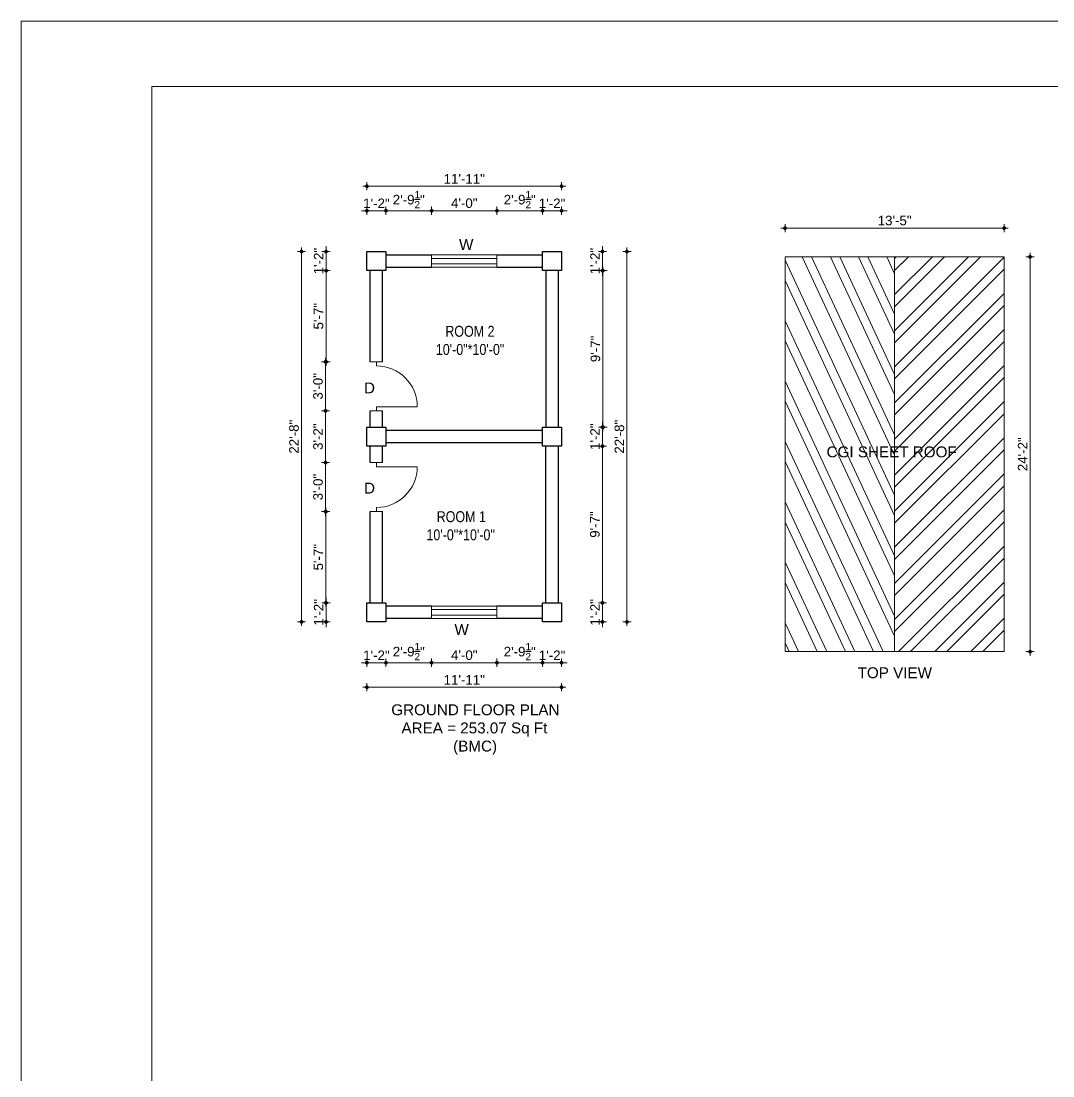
# Model space of a CAD drawing. Header units: inches. Extents: x 352533 to 378079, y -36324 to -23949.
# Drawn here: x 360841 to 361599, y -34891 to -34116 of the extents above; entities that cross this region are included whole.
import ezdxf

# ---------------------------------------------------------------- set-up
doc = ezdxf.new("R2010")
doc.units = ezdxf.units.IN
doc.header["$LTSCALE"] = 2
doc.header["$MEASUREMENT"] = 0
doc.header["$PDMODE"] = 34
doc.linetypes.add('ACAD_ISO02W100', pattern=[15, 12, -3])
doc.layers.get('DEFPOINTS').update_dxf_attribs({"color": 141, "linetype": 'CONTINUOUS'})
for name, color, linetype, lineweight in [('dimension', 160, 'CONTINUOUS', 15), ('DIMENTION', 140, 'CONTINUOUS', 0), ('DIMENTION @ 1', 140, 'CONTINUOUS', 0), ('elev 0.2', 221, 'CONTINUOUS', 20), ('HATCH', 60, 'ACAD_ISO02W100', 13), ('steps', 253, 'CONTINUOUS', 20), ('TEXT', 181, 'CONTINUOUS', 25), ('WINDOW', 5, 'CONTINUOUS', 15)]:
    doc.layers.add(name, color=color, linetype=linetype, lineweight=lineweight)
doc.layers.add('WAll', color=20, linetype='CONTINUOUS')
doc.styles.add('ramon', font='arial.ttf')
doc.styles.get("Standard").update_dxf_attribs({"font": 'ARIALN.TTF'})
doc.dimstyles.new('S8', dxfattribs={"dimtxt": 7, "dimasz": 2, "dimexe": 6, "dimexo": 18, "dimgap": 1.9375, "dimtad": 1, "dimdec": 1, "dimzin": 3, "dimdsep": 46, "dimlunit": 4, "dimtxsty": 'ramon', "dimblk": 'dot 2', "dimcen": 0.09375, "dimse1": 1, "dimse2": 1, "dimclrd": 1, "dimclre": 1, "dimclrt": 256, "dimadec": 0, "dimazin": 0, "dimtfac": 0.75, "dimtdec": 1, "dimtix": 1, "dimtmove": 1, "dimatfit": 3, "dimldrblk": 'DOT', "dimfxl": 1, "dimtolj": 1, "dimtzin": 0, "dimlwd": 9, "dimlwe": 9, "dimarcsym": 0})

# ---------------------------------------------------------------- blocks, each defined once
blk = doc.blocks.new('dot1')
at = {"layer": 'HATCH'}
h = blk.add_hatch(color=256, dxfattribs=at)
edge = h.paths.add_edge_path()
edge.add_arc((0, 0), 1, 0, 360)
for p, q in [((3, 0), (-3, 0)), ((0, 3), (0, -3))]:
    blk.add_line(p, q, dxfattribs=at)
blk.add_circle((0, 0), 1, dxfattribs=at)
blk = doc.blocks.new('dot 2')
at = {"layer": 'HATCH', "xscale": 0.5, "yscale": 0.5, "zscale": 0.5}
blk.add_blockref('dot1', (0, 0), dxfattribs=at)
blk = doc.blocks.new('*D140')
at = {"layer": 'DEFPOINTS', "color": 0, "transparency": 16777216}
for p in [(361094.95, -34557.25), (361108.95, -34557.25), (361108.95, -34587.25)]:
    blk.add_point(p, dxfattribs=at)
at = {"layer": 'elev 0.2', "color": 1, "lineweight": 9, "transparency": 16777216}
for p, q in [((361092.95, -34587.25), (361090.95, -34587.25)), ((361094.95, -34587.25), (361108.95, -34587.25)), ((361110.95, -34587.25), (361112.95, -34587.25))]:
    blk.add_line(p, q, dxfattribs=at)
at = {"layer": 'elev 0.2', "color": 1, "lineweight": 9, "transparency": 16777216, "xscale": 2, "yscale": 2, "zscale": 2}
blk.add_blockref('dot 2', (361094.95, -34587.25), dxfattribs=at)
at = {"layer": 'elev 0.2', "color": 1, "lineweight": 9, "transparency": 16777216, "xscale": 2, "yscale": 2, "zscale": 2, "rotation": 180}
blk.add_blockref('dot 2', (361108.95, -34587.25), dxfattribs=at)
at = {"layer": 'elev 0.2', "transparency": 16777216, "insert": (361101.95, -34581.8), "char_height": 7, "attachment_point": 5, "style": 'ramon'}
blk.add_mtext('\\A1;1\'-2"', dxfattribs=at)
blk = doc.blocks.new('_Dot')
at = {"layer": 'TEXT', "color": 0, "lineweight": -2}
blk.add_line((-0.5, 0), (-1, 0), dxfattribs=at)
at = {"layer": 'TEXT', "color": 0, "const_width": 0.5}
blk.add_lwpolyline([(-0.25, 0, 1), (0.25, 0, 1)], format="xyb", close=True, dxfattribs=at)
blk = doc.blocks.new('*D141')
at = {"layer": 'DEFPOINTS', "color": 0, "transparency": 16777216}
for p in [(361108.95, -34554.75), (361142.45, -34554.75), (361142.45, -34587.25)]:
    blk.add_point(p, dxfattribs=at)
at = {"layer": 'elev 0.2', "color": 1, "lineweight": 9, "transparency": 16777216}
blk.add_line((361110.95, -34587.25), (361140.45, -34587.25), dxfattribs=at)
at = {"layer": 'elev 0.2', "color": 1, "lineweight": 9, "transparency": 16777216, "xscale": 2, "yscale": 2, "zscale": 2, "rotation": 180}
blk.add_blockref('dot 2', (361108.95, -34587.25), dxfattribs=at)
at = {"layer": 'elev 0.2', "color": 1, "lineweight": 9, "transparency": 16777216, "xscale": 2, "yscale": 2, "zscale": 2}
blk.add_blockref('dot 2', (361142.45, -34587.25), dxfattribs=at)
at = {"layer": 'elev 0.2', "transparency": 16777216, "insert": (361125.7, -34579.1), "char_height": 7, "attachment_point": 5, "style": 'ramon'}
blk.add_mtext('\\A1;2\'-9{\\H0.75x;\\S1/2;}"', dxfattribs=at)
blk = doc.blocks.new('*D142')
at = {"layer": 'DEFPOINTS', "color": 0, "transparency": 16777216}
for p in [(361142.45, -34554.75), (361190.45, -34554.75), (361190.45, -34587.25)]:
    blk.add_point(p, dxfattribs=at)
at = {"layer": 'elev 0.2', "color": 1, "lineweight": 9, "transparency": 16777216}
blk.add_line((361144.45, -34587.25), (361188.45, -34587.25), dxfattribs=at)
at = {"layer": 'elev 0.2', "color": 1, "lineweight": 9, "transparency": 16777216, "xscale": 2, "yscale": 2, "zscale": 2, "rotation": 180}
blk.add_blockref('dot 2', (361142.45, -34587.25), dxfattribs=at)
at = {"layer": 'elev 0.2', "color": 1, "lineweight": 9, "transparency": 16777216, "xscale": 2, "yscale": 2, "zscale": 2}
blk.add_blockref('dot 2', (361190.45, -34587.25), dxfattribs=at)
at = {"layer": 'elev 0.2', "transparency": 16777216, "insert": (361166.45, -34581.74), "char_height": 7, "attachment_point": 5, "style": 'ramon'}
blk.add_mtext('\\A1;4\'-0"', dxfattribs=at)
blk = doc.blocks.new('*D143')
at = {"layer": 'DEFPOINTS', "color": 0, "transparency": 16777216}
for p in [(361190.45, -34554.75), (361223.95, -34554.75), (361223.95, -34587.25)]:
    blk.add_point(p, dxfattribs=at)
at = {"layer": 'elev 0.2', "color": 1, "lineweight": 9, "transparency": 16777216}
blk.add_line((361192.45, -34587.25), (361221.95, -34587.25), dxfattribs=at)
at = {"layer": 'elev 0.2', "color": 1, "lineweight": 9, "transparency": 16777216, "xscale": 2, "yscale": 2, "zscale": 2, "rotation": 180}
blk.add_blockref('dot 2', (361190.45, -34587.25), dxfattribs=at)
at = {"layer": 'elev 0.2', "color": 1, "lineweight": 9, "transparency": 16777216, "xscale": 2, "yscale": 2, "zscale": 2}
blk.add_blockref('dot 2', (361223.95, -34587.25), dxfattribs=at)
at = {"layer": 'elev 0.2', "transparency": 16777216, "insert": (361207.2, -34579.1), "char_height": 7, "attachment_point": 5, "style": 'ramon'}
blk.add_mtext('\\A1;2\'-9{\\H0.75x;\\S1/2;}"', dxfattribs=at)
blk = doc.blocks.new('*D144')
at = {"layer": 'DEFPOINTS', "color": 0, "transparency": 16777216}
for p in [(361223.95, -34557.25), (361237.95, -34557.25), (361237.95, -34587.25)]:
    blk.add_point(p, dxfattribs=at)
at = {"layer": 'elev 0.2', "color": 1, "lineweight": 9, "transparency": 16777216}
for p, q in [((361221.95, -34587.25), (361219.95, -34587.25)), ((361223.95, -34587.25), (361237.95, -34587.25)), ((361239.95, -34587.25), (361241.95, -34587.25))]:
    blk.add_line(p, q, dxfattribs=at)
at = {"layer": 'elev 0.2', "color": 1, "lineweight": 9, "transparency": 16777216, "xscale": 2, "yscale": 2, "zscale": 2}
blk.add_blockref('dot 2', (361223.95, -34587.25), dxfattribs=at)
at = {"layer": 'elev 0.2', "color": 1, "lineweight": 9, "transparency": 16777216, "xscale": 2, "yscale": 2, "zscale": 2, "rotation": 180}
blk.add_blockref('dot 2', (361237.95, -34587.25), dxfattribs=at)
at = {"layer": 'elev 0.2', "transparency": 16777216, "insert": (361230.95, -34581.8), "char_height": 7, "attachment_point": 5, "style": 'ramon'}
blk.add_mtext('\\A1;1\'-2"', dxfattribs=at)
blk = doc.blocks.new('*D145')
at = {"layer": 'DEFPOINTS', "color": 0, "transparency": 16777216}
for p in [(361094.95, -34557.25), (361237.95, -34557.25), (361094.95, -34605.25)]:
    blk.add_point(p, dxfattribs=at)
at = {"layer": 'elev 0.2', "color": 1, "lineweight": 9, "transparency": 16777216}
blk.add_line((361235.95, -34605.25), (361096.95, -34605.25), dxfattribs=at)
at = {"layer": 'elev 0.2', "color": 1, "lineweight": 9, "transparency": 16777216, "xscale": 2, "yscale": 2, "zscale": 2, "rotation": 180}
blk.add_blockref('dot 2', (361094.95, -34605.25), dxfattribs=at)
at = {"layer": 'elev 0.2', "color": 1, "lineweight": 9, "transparency": 16777216, "xscale": 2, "yscale": 2, "zscale": 2}
blk.add_blockref('dot 2', (361237.95, -34605.25), dxfattribs=at)
at = {"layer": 'elev 0.2', "transparency": 16777216, "insert": (361166.45, -34599.8), "char_height": 7, "attachment_point": 5, "style": 'ramon'}
blk.add_mtext('\\A1;11\'-11"', dxfattribs=at)
blk = doc.blocks.new('*D146')
at = {"layer": 'DEFPOINTS', "color": 0, "transparency": 16777216}
for p in [(361064.95, -34543.25), (361094.95, -34543.25), (361094.95, -34557.25)]:
    blk.add_point(p, dxfattribs=at)
at = {"layer": 'elev 0.2', "color": 1, "lineweight": 9, "transparency": 16777216}
for p, q in [((361064.95, -34541.25), (361064.95, -34539.25)), ((361064.95, -34557.25), (361064.95, -34543.25)), ((361064.95, -34559.25), (361064.95, -34561.25))]:
    blk.add_line(p, q, dxfattribs=at)
at = {"layer": 'elev 0.2', "color": 1, "lineweight": 9, "transparency": 16777216, "xscale": 2, "yscale": 2, "zscale": 2}
for p, rotation in [((361064.95, -34543.25), 270), ((361064.95, -34557.25), 90)]:
    blk.add_blockref('dot 2', p, dxfattribs=dict(at, rotation=rotation))
at = {"layer": 'elev 0.2', "transparency": 16777216, "insert": (361059.5, -34550.25), "char_height": 7, "attachment_point": 5, "rotation": 90, "style": 'ramon'}
blk.add_mtext('\\A1;1\'-2"', dxfattribs=at)
blk = doc.blocks.new('*D147')
at = {"layer": 'DEFPOINTS', "color": 0, "transparency": 16777216}
for p in [(361064.77, -34476.25), (361097.45, -34476.25), (361097.45, -34543.25)]:
    blk.add_point(p, dxfattribs=at)
at = {"layer": 'elev 0.2', "color": 1, "lineweight": 9, "transparency": 16777216}
blk.add_line((361064.77, -34541.25), (361064.77, -34478.25), dxfattribs=at)
at = {"layer": 'elev 0.2', "color": 1, "lineweight": 9, "transparency": 16777216, "xscale": 2, "yscale": 2, "zscale": 2}
for p, rotation in [((361064.77, -34476.25), 90), ((361064.77, -34543.25), 270)]:
    blk.add_blockref('dot 2', p, dxfattribs=dict(at, rotation=rotation))
at = {"layer": 'elev 0.2', "transparency": 16777216, "insert": (361059.27, -34509.75), "char_height": 7, "attachment_point": 5, "rotation": 90, "style": 'ramon'}
blk.add_mtext('\\A1;5\'-7"', dxfattribs=at)
blk = doc.blocks.new('*D148')
at = {"layer": 'DEFPOINTS', "color": 0, "transparency": 16777216}
for p in [(361064.58, -34440.25), (361097.45, -34440.25), (361097.45, -34476.25)]:
    blk.add_point(p, dxfattribs=at)
at = {"layer": 'elev 0.2', "color": 1, "lineweight": 9, "transparency": 16777216}
blk.add_line((361064.58, -34474.25), (361064.58, -34442.25), dxfattribs=at)
at = {"layer": 'elev 0.2', "color": 1, "lineweight": 9, "transparency": 16777216, "xscale": 2, "yscale": 2, "zscale": 2}
for p, rotation in [((361064.58, -34440.25), 90), ((361064.58, -34476.25), 270)]:
    blk.add_blockref('dot 2', p, dxfattribs=dict(at, rotation=rotation))
at = {"layer": 'elev 0.2', "transparency": 16777216, "insert": (361059.07, -34458.25), "char_height": 7, "attachment_point": 5, "rotation": 90, "style": 'ramon'}
blk.add_mtext('\\A1;3\'-0"', dxfattribs=at)
blk = doc.blocks.new('*D149')
at = {"layer": 'DEFPOINTS', "color": 0, "transparency": 16777216}
for p in [(361064.58, -34402.25), (361097.45, -34402.25), (361097.45, -34440.25)]:
    blk.add_point(p, dxfattribs=at)
at = {"layer": 'elev 0.2', "color": 1, "lineweight": 9, "transparency": 16777216}
blk.add_line((361064.58, -34438.25), (361064.58, -34404.25), dxfattribs=at)
at = {"layer": 'elev 0.2', "color": 1, "lineweight": 9, "transparency": 16777216, "xscale": 2, "yscale": 2, "zscale": 2}
for p, rotation in [((361064.58, -34402.25), 90), ((361064.58, -34440.25), 270)]:
    blk.add_blockref('dot 2', p, dxfattribs=dict(at, rotation=rotation))
at = {"layer": 'elev 0.2', "transparency": 16777216, "insert": (361059.07, -34421.25), "char_height": 7, "attachment_point": 5, "rotation": 90, "style": 'ramon'}
blk.add_mtext('\\A1;3\'-2"', dxfattribs=at)
blk = doc.blocks.new('*D150')
at = {"layer": 'DEFPOINTS', "color": 0, "transparency": 16777216}
for p in [(361064.58, -34366.25), (361097.45, -34366.25), (361097.45, -34402.25)]:
    blk.add_point(p, dxfattribs=at)
at = {"layer": 'elev 0.2', "color": 1, "lineweight": 9, "transparency": 16777216}
blk.add_line((361064.58, -34400.25), (361064.58, -34368.25), dxfattribs=at)
at = {"layer": 'elev 0.2', "color": 1, "lineweight": 9, "transparency": 16777216, "xscale": 2, "yscale": 2, "zscale": 2}
for p, rotation in [((361064.58, -34366.25), 90), ((361064.58, -34402.25), 270)]:
    blk.add_blockref('dot 2', p, dxfattribs=dict(at, rotation=rotation))
at = {"layer": 'elev 0.2', "transparency": 16777216, "insert": (361059.07, -34384.25), "char_height": 7, "attachment_point": 5, "rotation": 90, "style": 'ramon'}
blk.add_mtext('\\A1;3\'-0"', dxfattribs=at)
blk = doc.blocks.new('*D151')
at = {"layer": 'DEFPOINTS', "color": 0, "transparency": 16777216}
for p in [(361064.95, -34299.25), (361097.45, -34299.25), (361097.45, -34366.25)]:
    blk.add_point(p, dxfattribs=at)
at = {"layer": 'elev 0.2', "color": 1, "lineweight": 9, "transparency": 16777216}
blk.add_line((361064.95, -34364.25), (361064.95, -34301.25), dxfattribs=at)
at = {"layer": 'elev 0.2', "color": 1, "lineweight": 9, "transparency": 16777216, "xscale": 2, "yscale": 2, "zscale": 2}
for p, rotation in [((361064.95, -34299.25), 90), ((361064.95, -34366.25), 270)]:
    blk.add_blockref('dot 2', p, dxfattribs=dict(at, rotation=rotation))
at = {"layer": 'elev 0.2', "transparency": 16777216, "insert": (361059.46, -34332.75), "char_height": 7, "attachment_point": 5, "rotation": 90, "style": 'ramon'}
blk.add_mtext('\\A1;5\'-7"', dxfattribs=at)
blk = doc.blocks.new('*D152')
at = {"layer": 'DEFPOINTS', "color": 0, "transparency": 16777216}
for p in [(361064.95, -34285.25), (361094.95, -34285.25), (361094.95, -34299.25)]:
    blk.add_point(p, dxfattribs=at)
at = {"layer": 'elev 0.2', "color": 1, "lineweight": 9, "transparency": 16777216}
for p, q in [((361064.95, -34283.25), (361064.95, -34281.25)), ((361064.95, -34299.25), (361064.95, -34285.25)), ((361064.95, -34301.25), (361064.95, -34303.25))]:
    blk.add_line(p, q, dxfattribs=at)
at = {"layer": 'elev 0.2', "color": 1, "lineweight": 9, "transparency": 16777216, "xscale": 2, "yscale": 2, "zscale": 2}
for p, rotation in [((361064.95, -34285.25), 270), ((361064.95, -34299.25), 90)]:
    blk.add_blockref('dot 2', p, dxfattribs=dict(at, rotation=rotation))
at = {"layer": 'elev 0.2', "transparency": 16777216, "insert": (361059.5, -34292.25), "char_height": 7, "attachment_point": 5, "rotation": 90, "style": 'ramon'}
blk.add_mtext('\\A1;1\'-2"', dxfattribs=at)
blk = doc.blocks.new('*D153')
at = {"layer": 'DEFPOINTS', "color": 0, "transparency": 16777216}
for p in [(361108.95, -34255.25), (361094.95, -34285.25), (361108.95, -34285.25)]:
    blk.add_point(p, dxfattribs=at)
at = {"layer": 'elev 0.2', "color": 1, "lineweight": 9, "transparency": 16777216}
for p, q in [((361092.95, -34255.25), (361090.95, -34255.25)), ((361094.95, -34255.25), (361108.95, -34255.25)), ((361110.95, -34255.25), (361112.95, -34255.25))]:
    blk.add_line(p, q, dxfattribs=at)
at = {"layer": 'elev 0.2', "color": 1, "lineweight": 9, "transparency": 16777216, "xscale": 2, "yscale": 2, "zscale": 2}
blk.add_blockref('dot 2', (361094.95, -34255.25), dxfattribs=at)
at = {"layer": 'elev 0.2', "color": 1, "lineweight": 9, "transparency": 16777216, "xscale": 2, "yscale": 2, "zscale": 2, "rotation": 180}
blk.add_blockref('dot 2', (361108.95, -34255.25), dxfattribs=at)
at = {"layer": 'elev 0.2', "transparency": 16777216, "insert": (361101.95, -34249.8), "char_height": 7, "attachment_point": 5, "style": 'ramon'}
blk.add_mtext('\\A1;1\'-2"', dxfattribs=at)
blk = doc.blocks.new('*D154')
at = {"layer": 'DEFPOINTS', "color": 0, "transparency": 16777216}
for p in [(361142.45, -34255.25), (361108.95, -34287.75), (361142.45, -34287.75)]:
    blk.add_point(p, dxfattribs=at)
at = {"layer": 'elev 0.2', "color": 1, "lineweight": 9, "transparency": 16777216}
blk.add_line((361110.95, -34255.25), (361140.45, -34255.25), dxfattribs=at)
at = {"layer": 'elev 0.2', "color": 1, "lineweight": 9, "transparency": 16777216, "xscale": 2, "yscale": 2, "zscale": 2, "rotation": 180}
blk.add_blockref('dot 2', (361108.95, -34255.25), dxfattribs=at)
at = {"layer": 'elev 0.2', "color": 1, "lineweight": 9, "transparency": 16777216, "xscale": 2, "yscale": 2, "zscale": 2}
blk.add_blockref('dot 2', (361142.45, -34255.25), dxfattribs=at)
at = {"layer": 'elev 0.2', "transparency": 16777216, "insert": (361125.7, -34247.1), "char_height": 7, "attachment_point": 5, "style": 'ramon'}
blk.add_mtext('\\A1;2\'-9{\\H0.75x;\\S1/2;}"', dxfattribs=at)
blk = doc.blocks.new('*D155')
at = {"layer": 'DEFPOINTS', "color": 0, "transparency": 16777216}
for p in [(361190.45, -34255.25), (361142.45, -34287.75), (361190.45, -34287.75)]:
    blk.add_point(p, dxfattribs=at)
at = {"layer": 'elev 0.2', "color": 1, "lineweight": 9, "transparency": 16777216}
blk.add_line((361144.45, -34255.25), (361188.45, -34255.25), dxfattribs=at)
at = {"layer": 'elev 0.2', "color": 1, "lineweight": 9, "transparency": 16777216, "xscale": 2, "yscale": 2, "zscale": 2, "rotation": 180}
blk.add_blockref('dot 2', (361142.45, -34255.25), dxfattribs=at)
at = {"layer": 'elev 0.2', "color": 1, "lineweight": 9, "transparency": 16777216, "xscale": 2, "yscale": 2, "zscale": 2}
blk.add_blockref('dot 2', (361190.45, -34255.25), dxfattribs=at)
at = {"layer": 'elev 0.2', "transparency": 16777216, "insert": (361166.45, -34249.74), "char_height": 7, "attachment_point": 5, "style": 'ramon'}
blk.add_mtext('\\A1;4\'-0"', dxfattribs=at)
blk = doc.blocks.new('*D156')
at = {"layer": 'DEFPOINTS', "color": 0, "transparency": 16777216}
for p in [(361223.95, -34255.25), (361190.45, -34287.75), (361223.95, -34287.75)]:
    blk.add_point(p, dxfattribs=at)
at = {"layer": 'elev 0.2', "color": 1, "lineweight": 9, "transparency": 16777216}
blk.add_line((361192.45, -34255.25), (361221.95, -34255.25), dxfattribs=at)
at = {"layer": 'elev 0.2', "color": 1, "lineweight": 9, "transparency": 16777216, "xscale": 2, "yscale": 2, "zscale": 2, "rotation": 180}
blk.add_blockref('dot 2', (361190.45, -34255.25), dxfattribs=at)
at = {"layer": 'elev 0.2', "color": 1, "lineweight": 9, "transparency": 16777216, "xscale": 2, "yscale": 2, "zscale": 2}
blk.add_blockref('dot 2', (361223.95, -34255.25), dxfattribs=at)
at = {"layer": 'elev 0.2', "transparency": 16777216, "insert": (361207.2, -34247.1), "char_height": 7, "attachment_point": 5, "style": 'ramon'}
blk.add_mtext('\\A1;2\'-9{\\H0.75x;\\S1/2;}"', dxfattribs=at)
blk = doc.blocks.new('*D157')
at = {"layer": 'DEFPOINTS', "color": 0, "transparency": 16777216}
for p in [(361237.95, -34255.25), (361223.95, -34287.75), (361237.95, -34287.75)]:
    blk.add_point(p, dxfattribs=at)
at = {"layer": 'elev 0.2', "color": 1, "lineweight": 9, "transparency": 16777216}
for p, q in [((361221.95, -34255.25), (361219.95, -34255.25)), ((361223.95, -34255.25), (361237.95, -34255.25)), ((361239.95, -34255.25), (361241.95, -34255.25))]:
    blk.add_line(p, q, dxfattribs=at)
at = {"layer": 'elev 0.2', "color": 1, "lineweight": 9, "transparency": 16777216, "xscale": 2, "yscale": 2, "zscale": 2}
blk.add_blockref('dot 2', (361223.95, -34255.25), dxfattribs=at)
at = {"layer": 'elev 0.2', "color": 1, "lineweight": 9, "transparency": 16777216, "xscale": 2, "yscale": 2, "zscale": 2, "rotation": 180}
blk.add_blockref('dot 2', (361237.95, -34255.25), dxfattribs=at)
at = {"layer": 'elev 0.2', "transparency": 16777216, "insert": (361230.95, -34249.8), "char_height": 7, "attachment_point": 5, "style": 'ramon'}
blk.add_mtext('\\A1;1\'-2"', dxfattribs=at)
blk = doc.blocks.new('*D158')
at = {"layer": 'DEFPOINTS', "color": 0, "transparency": 16777216}
for p in [(361094.95, -34237.25), (361094.95, -34285.25), (361237.95, -34285.25)]:
    blk.add_point(p, dxfattribs=at)
at = {"layer": 'elev 0.2', "color": 1, "lineweight": 9, "transparency": 16777216}
blk.add_line((361235.95, -34237.25), (361096.95, -34237.25), dxfattribs=at)
at = {"layer": 'elev 0.2', "color": 1, "lineweight": 9, "transparency": 16777216, "xscale": 2, "yscale": 2, "zscale": 2, "rotation": 180}
blk.add_blockref('dot 2', (361094.95, -34237.25), dxfattribs=at)
at = {"layer": 'elev 0.2', "color": 1, "lineweight": 9, "transparency": 16777216, "xscale": 2, "yscale": 2, "zscale": 2}
blk.add_blockref('dot 2', (361237.95, -34237.25), dxfattribs=at)
at = {"layer": 'elev 0.2', "transparency": 16777216, "insert": (361166.45, -34231.8), "char_height": 7, "attachment_point": 5, "style": 'ramon'}
blk.add_mtext('\\A1;11\'-11"', dxfattribs=at)
blk = doc.blocks.new('*D159')
at = {"layer": 'DEFPOINTS', "color": 0, "transparency": 16777216}
for p in [(361046.95, -34285.25), (361094.95, -34285.25), (361094.95, -34557.25)]:
    blk.add_point(p, dxfattribs=at)
at = {"layer": 'elev 0.2', "color": 1, "lineweight": 9, "transparency": 16777216}
blk.add_line((361046.95, -34555.25), (361046.95, -34287.25), dxfattribs=at)
at = {"layer": 'elev 0.2', "color": 1, "lineweight": 9, "transparency": 16777216, "xscale": 2, "yscale": 2, "zscale": 2}
for p, rotation in [((361046.95, -34285.25), 90), ((361046.95, -34557.25), 270)]:
    blk.add_blockref('dot 2', p, dxfattribs=dict(at, rotation=rotation))
at = {"layer": 'elev 0.2', "transparency": 16777216, "insert": (361041.44, -34421.25), "char_height": 7, "attachment_point": 5, "rotation": 90, "style": 'ramon'}
blk.add_mtext('\\A1;22\'-8"', dxfattribs=at)
blk = doc.blocks.new('*D160')
at = {"layer": 'DEFPOINTS', "color": 0, "transparency": 16777216}
for p in [(361237.95, -34543.25), (361267.95, -34543.25), (361237.95, -34557.25)]:
    blk.add_point(p, dxfattribs=at)
at = {"layer": 'elev 0.2', "color": 1, "lineweight": 9, "transparency": 16777216}
for p, q in [((361267.95, -34541.25), (361267.95, -34539.25)), ((361267.95, -34557.25), (361267.95, -34543.25)), ((361267.95, -34559.25), (361267.95, -34561.25))]:
    blk.add_line(p, q, dxfattribs=at)
at = {"layer": 'elev 0.2', "color": 1, "lineweight": 9, "transparency": 16777216, "xscale": 2, "yscale": 2, "zscale": 2}
for p, rotation in [((361267.95, -34543.25), 270), ((361267.95, -34557.25), 90)]:
    blk.add_blockref('dot 2', p, dxfattribs=dict(at, rotation=rotation))
at = {"layer": 'elev 0.2', "transparency": 16777216, "insert": (361262.5, -34550.25), "char_height": 7, "attachment_point": 5, "rotation": 90, "style": 'ramon'}
blk.add_mtext('\\A1;1\'-2"', dxfattribs=at)
blk = doc.blocks.new('*D161')
at = {"layer": 'DEFPOINTS', "color": 0, "transparency": 16777216}
for p in [(361235.45, -34428.25), (361267.95, -34428.25), (361235.45, -34543.25)]:
    blk.add_point(p, dxfattribs=at)
at = {"layer": 'elev 0.2', "color": 1, "lineweight": 9, "transparency": 16777216}
blk.add_line((361267.95, -34541.25), (361267.95, -34430.25), dxfattribs=at)
at = {"layer": 'elev 0.2', "color": 1, "lineweight": 9, "transparency": 16777216, "xscale": 2, "yscale": 2, "zscale": 2}
for p, rotation in [((361267.95, -34428.25), 90), ((361267.95, -34543.25), 270)]:
    blk.add_blockref('dot 2', p, dxfattribs=dict(at, rotation=rotation))
at = {"layer": 'elev 0.2', "transparency": 16777216, "insert": (361262.44, -34485.75), "char_height": 7, "attachment_point": 5, "rotation": 90, "style": 'ramon'}
blk.add_mtext('\\A1;9\'-7"', dxfattribs=at)
blk = doc.blocks.new('*D162')
at = {"layer": 'DEFPOINTS', "color": 0, "transparency": 16777216}
for p in [(361237.95, -34414.25), (361267.95, -34414.25), (361237.95, -34428.25)]:
    blk.add_point(p, dxfattribs=at)
at = {"layer": 'elev 0.2', "color": 1, "lineweight": 9, "transparency": 16777216}
for p, q in [((361267.95, -34412.25), (361267.95, -34410.25)), ((361267.95, -34428.25), (361267.95, -34414.25)), ((361267.95, -34430.25), (361267.95, -34432.25))]:
    blk.add_line(p, q, dxfattribs=at)
at = {"layer": 'elev 0.2', "color": 1, "lineweight": 9, "transparency": 16777216, "xscale": 2, "yscale": 2, "zscale": 2}
for p, rotation in [((361267.95, -34414.25), 270), ((361267.95, -34428.25), 90)]:
    blk.add_blockref('dot 2', p, dxfattribs=dict(at, rotation=rotation))
at = {"layer": 'elev 0.2', "transparency": 16777216, "insert": (361262.5, -34421.25), "char_height": 7, "attachment_point": 5, "rotation": 90, "style": 'ramon'}
blk.add_mtext('\\A1;1\'-2"', dxfattribs=at)
blk = doc.blocks.new('*D163')
at = {"layer": 'DEFPOINTS', "color": 0, "transparency": 16777216}
for p in [(361235.45, -34299.25), (361268.33, -34299.25), (361235.45, -34414.25)]:
    blk.add_point(p, dxfattribs=at)
at = {"layer": 'elev 0.2', "color": 1, "lineweight": 9, "transparency": 16777216}
blk.add_line((361268.33, -34412.25), (361268.33, -34301.25), dxfattribs=at)
at = {"layer": 'elev 0.2', "color": 1, "lineweight": 9, "transparency": 16777216, "xscale": 2, "yscale": 2, "zscale": 2}
for p, rotation in [((361268.33, -34299.25), 90), ((361268.33, -34414.25), 270)]:
    blk.add_blockref('dot 2', p, dxfattribs=dict(at, rotation=rotation))
at = {"layer": 'elev 0.2', "transparency": 16777216, "insert": (361262.82, -34356.75), "char_height": 7, "attachment_point": 5, "rotation": 90, "style": 'ramon'}
blk.add_mtext('\\A1;9\'-7"', dxfattribs=at)
blk = doc.blocks.new('*D164')
at = {"layer": 'DEFPOINTS', "color": 0, "transparency": 16777216}
for p in [(361237.95, -34285.25), (361267.95, -34285.25), (361237.95, -34299.25)]:
    blk.add_point(p, dxfattribs=at)
at = {"layer": 'elev 0.2', "color": 1, "lineweight": 9, "transparency": 16777216}
for p, q in [((361267.95, -34283.25), (361267.95, -34281.25)), ((361267.95, -34299.25), (361267.95, -34285.25)), ((361267.95, -34301.25), (361267.95, -34303.25))]:
    blk.add_line(p, q, dxfattribs=at)
at = {"layer": 'elev 0.2', "color": 1, "lineweight": 9, "transparency": 16777216, "xscale": 2, "yscale": 2, "zscale": 2}
for p, rotation in [((361267.95, -34285.25), 270), ((361267.95, -34299.25), 90)]:
    blk.add_blockref('dot 2', p, dxfattribs=dict(at, rotation=rotation))
at = {"layer": 'elev 0.2', "transparency": 16777216, "insert": (361262.5, -34292.25), "char_height": 7, "attachment_point": 5, "rotation": 90, "style": 'ramon'}
blk.add_mtext('\\A1;1\'-2"', dxfattribs=at)
blk = doc.blocks.new('*D165')
at = {"layer": 'DEFPOINTS', "color": 0, "transparency": 16777216}
for p in [(361237.95, -34285.25), (361237.95, -34557.25), (361285.95, -34557.25)]:
    blk.add_point(p, dxfattribs=at)
at = {"layer": 'elev 0.2', "color": 1, "lineweight": 9, "transparency": 16777216}
blk.add_line((361285.95, -34287.25), (361285.95, -34555.25), dxfattribs=at)
at = {"layer": 'elev 0.2', "color": 1, "lineweight": 9, "transparency": 16777216, "xscale": 2, "yscale": 2, "zscale": 2}
for p, rotation in [((361285.95, -34285.25), 90), ((361285.95, -34557.25), 270)]:
    blk.add_blockref('dot 2', p, dxfattribs=dict(at, rotation=rotation))
at = {"layer": 'elev 0.2', "transparency": 16777216, "insert": (361280.44, -34421.25), "char_height": 7, "attachment_point": 5, "rotation": 90, "style": 'ramon'}
blk.add_mtext('\\A1;22\'-8"', dxfattribs=at)
blk = doc.blocks.new('*D166')
at = {"layer": 'DEFPOINTS', "color": 0, "transparency": 16777216}
for p in [(361563.06, -34268.01), (361402.06, -34289.11), (361563.06, -34289.11)]:
    blk.add_point(p, dxfattribs=at)
at = {"layer": 'elev 0.2', "color": 1, "lineweight": 9, "transparency": 16777216}
blk.add_line((361404.06, -34268.01), (361561.06, -34268.01), dxfattribs=at)
at = {"layer": 'elev 0.2', "color": 1, "lineweight": 9, "transparency": 16777216, "xscale": 2, "yscale": 2, "zscale": 2, "rotation": 180}
blk.add_blockref('dot 2', (361402.06, -34268.01), dxfattribs=at)
at = {"layer": 'elev 0.2', "color": 1, "lineweight": 9, "transparency": 16777216, "xscale": 2, "yscale": 2, "zscale": 2}
blk.add_blockref('dot 2', (361563.06, -34268.01), dxfattribs=at)
at = {"layer": 'elev 0.2', "transparency": 16777216, "insert": (361482.56, -34262.5), "char_height": 7, "attachment_point": 5, "style": 'ramon'}
blk.add_mtext('\\A1;13\'-5"', dxfattribs=at)
blk = doc.blocks.new('*D167')
at = {"layer": 'DEFPOINTS', "color": 0, "transparency": 16777216}
for p in [(361563.06, -34289.11), (361563.06, -34579.11), (361582.06, -34579.11)]:
    blk.add_point(p, dxfattribs=at)
at = {"layer": 'elev 0.2', "color": 1, "lineweight": 9, "transparency": 16777216}
blk.add_line((361582.06, -34291.11), (361582.06, -34577.11), dxfattribs=at)
at = {"layer": 'elev 0.2', "color": 1, "lineweight": 9, "transparency": 16777216, "xscale": 2, "yscale": 2, "zscale": 2}
for p, rotation in [((361582.06, -34289.11), 90), ((361582.06, -34579.11), 270)]:
    blk.add_blockref('dot 2', p, dxfattribs=dict(at, rotation=rotation))
at = {"layer": 'elev 0.2', "transparency": 16777216, "insert": (361576.61, -34434.11), "char_height": 7, "attachment_point": 5, "rotation": 90, "style": 'ramon'}
blk.add_mtext('\\A1;24\'-2"', dxfattribs=at)

msp = doc.modelspace()

# ---------------------------------------------------------------- hatches: boundary and pattern name
at = {"layer": 'dimension', "true_color": 0x939598}
h = msp.add_hatch(dxfattribs=at)
h.set_pattern_fill('ANSI32', color=252, scale=50, angle=70)
h.set_pattern_definition([(115, (-34832.84, 116031.969), (-16.993271, -7.9240924), []), (115, (-34829.817, 116040.275), (-16.993271, -7.9240924), [])])
h.paths.add_polyline_path([(361402.06, -34579.11), (361482.56, -34579.11), (361482.56, -34289.11), (361402.06, -34289.11)])
h.paths.add_polyline_path([(361430.02, -34440.91), (361529.64, -34440.91), (361529.64, -34424.43), (361430.02, -34424.43)], flags=9)
h = msp.add_hatch(dxfattribs=at)
h.set_pattern_fill('ANSI32', color=252, scale=50)
h.set_pattern_definition([(45, (-34832.84, 116031.969), (-13.25825215, 13.25825215), []), (45, (-34824.002, 116031.969), (-13.25825215, 13.25825215), [])])
h.paths.add_polyline_path([(361563.06, -34289.11), (361482.56, -34289.11), (361482.56, -34579.11), (361563.06, -34579.11)])
h.paths.add_polyline_path([(361430.02, -34440.91), (361529.64, -34440.91), (361529.64, -34424.43), (361430.02, -34424.43)], flags=9)

# ---------------------------------------------------------------- linework, layer by layer
at = {"layer": 'elev 0.2'}
msp.add_line((361482.56, -34579.11), (361482.56, -34289.11), dxfattribs=at)
msp.add_lwpolyline([(361563.06, -34579.11), (361563.06, -34289.11), (361402.06, -34289.11), (361402.06, -34579.11)], close=True, dxfattribs=at)
at = {"layer": 'steps', "color": 0, "ltscale": 0.3}
for points in [[(364008.94, -36323.96), (360840.94, -36323.96), (360840.94, -34115.96), (364008.94, -34115.96)], [(360936.94, -34163.96), (363960.94, -34163.96), (363960.94, -36275.96), (360936.94, -36275.96)]]:
    msp.add_lwpolyline(points, close=True, dxfattribs=at)
at = {"layer": 'WAll'}
for p, q in [((361108.95, -34287.75), (361142.45, -34287.75)), ((361190.45, -34287.75), (361223.95, -34287.75)), ((361097.45, -34366.25), (361097.45, -34299.25)), ((361106.45, -34366.25), (361106.45, -34299.25)), ((361108.95, -34296.75), (361142.45, -34296.75)), ((361190.45, -34296.75), (361223.95, -34296.75)), ((361226.45, -34299.25), (361226.45, -34414.25)), ((361235.45, -34299.25), (361235.45, -34414.25)), ((361097.45, -34414.25), (361097.45, -34402.25)), ((361106.45, -34414.25), (361106.45, -34402.25)), ((361223.95, -34416.75), (361108.95, -34416.75)), ((361097.45, -34440.25), (361097.45, -34428.25)), ((361106.45, -34440.25), (361106.45, -34428.25)), ((361223.95, -34425.75), (361108.95, -34425.75)), ((361226.45, -34543.25), (361226.45, -34428.25)), ((361235.45, -34428.25), (361235.45, -34543.25)), ((361097.45, -34543.25), (361097.45, -34476.25)), ((361106.45, -34543.25), (361106.45, -34476.25)), ((361142.45, -34545.75), (361108.95, -34545.75)), ((361223.95, -34545.75), (361190.45, -34545.75)), ((361142.45, -34554.75), (361108.95, -34554.75)), ((361223.95, -34554.75), (361190.45, -34554.75))]:
    msp.add_line(p, q, dxfattribs=at)
for points in [[(361094.95, -34285.25), (361108.95, -34285.25), (361108.95, -34299.25), (361094.95, -34299.25), (361094.95, -34285.25)], [(361223.95, -34285.25), (361237.95, -34285.25), (361237.95, -34299.25), (361223.95, -34299.25), (361223.95, -34285.25)], [(361094.95, -34414.25), (361108.95, -34414.25), (361108.95, -34428.25), (361094.95, -34428.25), (361094.95, -34414.25)], [(361223.95, -34414.25), (361237.95, -34414.25), (361237.95, -34428.25), (361223.95, -34428.25), (361223.95, -34414.25)], [(361094.95, -34543.25), (361108.95, -34543.25), (361108.95, -34557.25), (361094.95, -34557.25), (361094.95, -34543.25)], [(361223.95, -34543.25), (361237.95, -34543.25), (361237.95, -34557.25), (361223.95, -34557.25), (361223.95, -34543.25)]]:
    msp.add_lwpolyline(points, dxfattribs=at)
at = {"layer": 'WINDOW'}
for p, q in [((361142.45, -34296.75), (361142.45, -34287.75)), ((361190.45, -34287.75), (361142.45, -34287.75)), ((361190.45, -34290.25), (361142.45, -34290.25)), ((361190.45, -34296.75), (361190.45, -34287.75)), ((361190.45, -34296.75), (361190.45, -34287.75)), ((361142.45, -34294.25), (361190.45, -34294.25)), ((361142.45, -34296.75), (361190.45, -34296.75)), ((361097.45, -34366.25), (361106.45, -34366.25)), ((361101.95, -34366.25), (361101.95, -34369.25)), ((361101.95, -34402.25), (361101.95, -34399.25)), ((361101.95, -34399.25), (361131.95, -34399.25)), ((361097.45, -34402.25), (361106.45, -34402.25)), ((361097.45, -34414.25), (361106.45, -34414.25)), ((361097.45, -34428.25), (361106.45, -34428.25)), ((361097.45, -34440.25), (361106.45, -34440.25)), ((361097.45, -34440.25), (361106.45, -34440.25)), ((361101.95, -34440.25), (361101.95, -34443.25)), ((361101.95, -34443.25), (361131.95, -34443.25)), ((361097.45, -34476.25), (361106.45, -34476.25)), ((361097.45, -34476.25), (361106.45, -34476.25)), ((361101.95, -34476.25), (361101.95, -34473.25)), ((361142.45, -34545.75), (361142.45, -34554.75)), ((361190.45, -34545.75), (361142.45, -34545.75)), ((361190.45, -34548.25), (361142.45, -34548.25)), ((361190.45, -34545.75), (361190.45, -34554.75)), ((361190.45, -34554.75), (361190.45, -34545.75)), ((361142.45, -34552.25), (361190.45, -34552.25)), ((361142.45, -34554.75), (361190.45, -34554.75))]:
    msp.add_line(p, q, dxfattribs=at)
for centre, start, end in [((361101.95, -34399.25), 0, 90), ((361101.95, -34443.25), 270, 0)]:
    msp.add_arc(centre, 30, start, end, dxfattribs=at)

# ---------------------------------------------------------------- texts
at = {"layer": 'DIMENTION', "char_height": 8, "attachment_point": 1, "style": 'ramon'}
for s, insert in [('\\pi30.51099;CGI SHEET ROOF', (361402.06, -34428.4)), ('\\pi50.66106;TOP VIEW', (361404.72, -34590.62)), ('\\pi16.75656;GROUND FLOOR PLAN\\P\\pi24.24633;AREA = 253.07 Sq Ft\\P\\pi62.18903;(BMC)', (361096.09, -34617.83))]:
    msp.add_mtext_dynamic_manual_height_columns(s, width=155.5759, gutter_width=1, heights=[0], dxfattribs=dict(at, insert=insert))
at = {"layer": 'DIMENTION @ 1', "char_height": 8, "attachment_point": 1, "style": 'ramon'}
for s, insert in [('W', (361162.62, -34276.11)), ('D', (361092.83, -34381.43)), ('D', (361092.85, -34455.01)), ('W', (361159.25, -34558.87))]:
    msp.add_mtext_dynamic_manual_height_columns(s, width=9.6447, gutter_width=1, heights=[0], dxfattribs=dict(at, insert=insert))
at = {"layer": 'TEXT', "color": 0, "char_height": 8, "width": 73.732, "attachment_point": 4}
for s, insert in [('\\pi19.38171;ROOM 2\\P\\pi12.44038;10\'-0"*10\'-0"', (361133.16, -34350.53)), ('\\pi19.98744;ROOM 1\\P\\pi12.44038;10\'-0"*10\'-0"', (361126.22, -34486.71))]:
    msp.add_mtext(s, dxfattribs=dict(at, insert=insert))

# ---------------------------------------------------------------- dimensions: what is measured, and where the dimension line sits
at = {"layer": 'elev 0.2'}
for base, p1, p2, picture, middle in [((361094.95, -34237.25), (361237.95, -34285.25), (361094.95, -34285.25), '*D158', (361166.45, -34231.8)), ((361108.95, -34255.25), (361094.95, -34285.25), (361108.95, -34285.25), '*D153', (361101.95, -34249.8)), ((361142.45, -34255.25), (361108.95, -34287.75), (361142.45, -34287.75), '*D154', (361125.7, -34247.1)), ((361190.45, -34255.25), (361142.45, -34287.75), (361190.45, -34287.75), '*D155', (361166.45, -34249.74)), ((361223.95, -34255.25), (361190.45, -34287.75), (361223.95, -34287.75), '*D156', (361207.2, -34247.1)), ((361237.95, -34255.25), (361223.95, -34287.75), (361237.95, -34287.75), '*D157', (361230.95, -34249.8)), ((361563.06, -34268.01), (361402.06, -34289.11), (361563.06, -34289.11), '*D166', (361482.56, -34262.5)), ((361142.45, -34587.25), (361108.95, -34554.75), (361142.45, -34554.75), '*D141', (361125.7, -34579.1)), ((361190.45, -34587.25), (361142.45, -34554.75), (361190.45, -34554.75), '*D142', (361166.45, -34581.74)), ((361223.95, -34587.25), (361190.45, -34554.75), (361223.95, -34554.75), '*D143', (361207.2, -34579.1)), ((361108.95, -34587.25), (361094.95, -34557.25), (361108.95, -34557.25), '*D140', (361101.95, -34581.8)), ((361094.95, -34605.25), (361237.95, -34557.25), (361094.95, -34557.25), '*D145', (361166.45, -34599.8)), ((361237.95, -34587.25), (361223.95, -34557.25), (361237.95, -34557.25), '*D144', (361230.95, -34581.8))]:
    dim = msp.add_linear_dim(base=base, p1=p1, p2=p2, dimstyle='S8', dxfattribs=at)
    dim.commit()
    dim.dimension.update_dxf_attribs({"geometry": picture, "text_midpoint": middle})
for base, p1, p2, picture, middle in [((361046.95, -34285.25), (361094.95, -34557.25), (361094.95, -34285.25), '*D159', (361041.44, -34421.25)), ((361064.95, -34285.25), (361094.95, -34299.25), (361094.95, -34285.25), '*D152', (361059.5, -34292.25)), ((361267.95, -34285.25), (361237.95, -34299.25), (361237.95, -34285.25), '*D164', (361262.5, -34292.25)), ((361285.95, -34557.25), (361237.95, -34285.25), (361237.95, -34557.25), '*D165', (361280.44, -34421.25)), ((361582.06, -34579.11), (361563.06, -34289.11), (361563.06, -34579.11), '*D167', (361576.61, -34434.11)), ((361064.95, -34299.25), (361097.45, -34366.25), (361097.45, -34299.25), '*D151', (361059.46, -34332.75)), ((361268.33, -34299.25), (361235.45, -34414.25), (361235.45, -34299.25), '*D163', (361262.82, -34356.75)), ((361064.58, -34366.25), (361097.45, -34402.25), (361097.45, -34366.25), '*D150', (361059.07, -34384.25)), ((361064.58, -34402.25), (361097.45, -34440.25), (361097.45, -34402.25), '*D149', (361059.07, -34421.25)), ((361267.95, -34414.25), (361237.95, -34428.25), (361237.95, -34414.25), '*D162', (361262.5, -34421.25)), ((361267.95, -34428.25), (361235.45, -34543.25), (361235.45, -34428.25), '*D161', (361262.44, -34485.75)), ((361064.58, -34440.25), (361097.45, -34476.25), (361097.45, -34440.25), '*D148', (361059.07, -34458.25)), ((361064.77, -34476.25), (361097.45, -34543.25), (361097.45, -34476.25), '*D147', (361059.27, -34509.75)), ((361064.95, -34543.25), (361094.95, -34557.25), (361094.95, -34543.25), '*D146', (361059.5, -34550.25)), ((361267.95, -34543.25), (361237.95, -34557.25), (361237.95, -34543.25), '*D160', (361262.5, -34550.25))]:
    dim = msp.add_linear_dim(base=base, p1=p1, p2=p2, angle=90, dimstyle='S8', dxfattribs=at)
    dim.commit()
    dim.dimension.update_dxf_attribs({"geometry": picture, "text_midpoint": middle})

doc.saveas('drawing.dxf')
